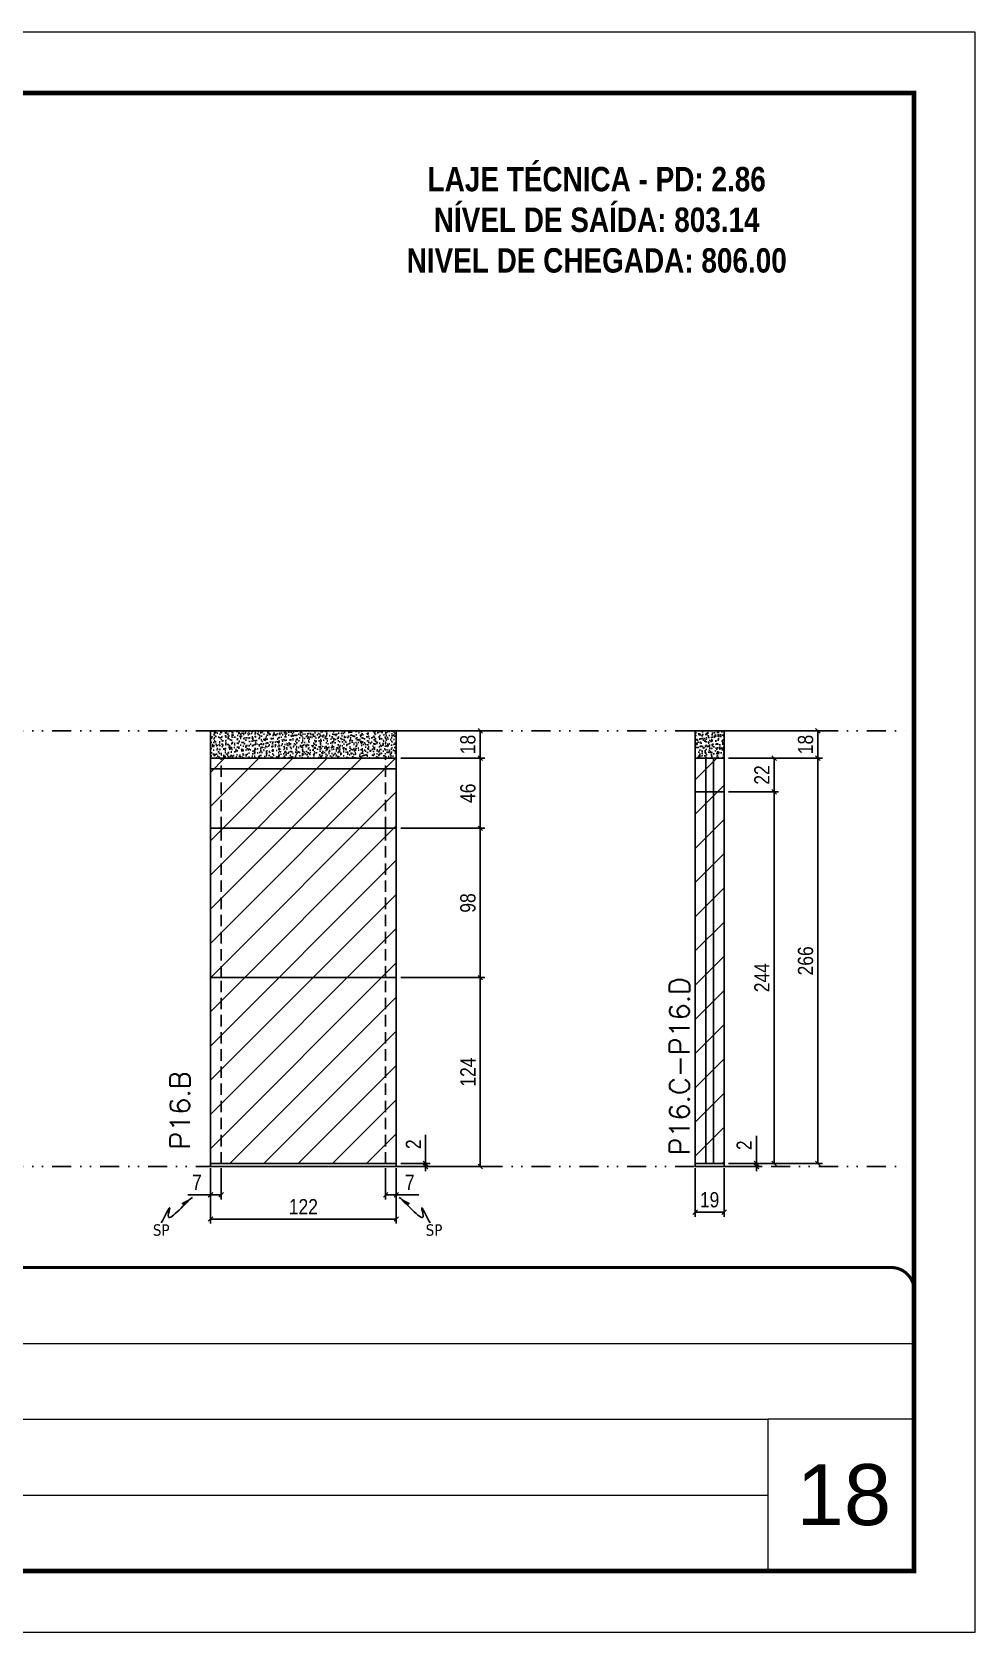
# Model space of a CAD drawing. Extents: x 808 to 7089, y -98 to 17032.
# Drawn here: x 3273 to 3892, y 11388 to 12438 of the extents above; entities that cross this region are included whole.
import ezdxf

# ---------------------------------------------------------------- set-up
doc = ezdxf.new("R2010")
doc.units = 0
for name, pattern in [('CONTINUO', [0]), ('DASHED', [0.75, 0.5, -0.25]), ('DIVIDE2', [0.625, 0.25, -0.125, 0, -0.125, 0, -0.125]), ('HIDDEN', [0.375, 0.25, -0.125])]:
    doc.linetypes.add(name, pattern=pattern)
for name, color, linetype, lineweight in [('CARIMBO', 255, 'Continuous', 9), ('Folhas', 255, 'Continuous', 9), ('REAPROVEITAMENTO', 251, 'Continuous', 9), ('SARRAFO DE PRESSAO', 251, 'DASHED', 9), ('Texto Seção', 7, 'Continuous', 15)]:
    doc.layers.add(name, color=color, linetype=linetype, lineweight=lineweight)
for name, color, linetype in [('COTA', 241, 'Continuous'), ('NOMENCLATURA', 7, 'Continuous'), ('Nível', 160, 'Continuous'), ('Painéis', 200, 'Continuous'), ('SARR_2.2x7', 40, 'Continuous'), ('Sarrafo de Pressão', 42, 'HIDDEN'), ('texto', 7, 'Continuous')]:
    doc.layers.add(name, color=color, linetype=linetype)
doc.styles.add('ARIAL', font='arial.ttf')
doc.styles.add('COTA TECNICA', font='techl___.ttf', dxfattribs={"height": 10})
doc.styles.add('COTA TECNICA-50', font='techl___.ttf', dxfattribs={"height": 10})
doc.styles.add('REGUA-120', font='ROMANS.shx', dxfattribs={"height": 15})
doc.styles.add('ROMANC', font='techb___.ttf', dxfattribs={"height": 2.5})
doc.styles.get("Standard").update_dxf_attribs({"font": 'arial.ttf'})
doc.dimstyles.new('COTA PAINEL-50', dxfattribs={"dimtxt": 10, "dimasz": 3, "dimexe": 3, "dimexo": 3, "dimgap": 3, "dimtad": 1, "dimdec": 1, "dimzin": 12, "dimdsep": 46, "dimtxsty": 'COTA TECNICA-50', "dimblk1": 'OBLIQUE', "dimblk2": 'OBLIQUE', "dimsah": 1, "dimcen": 0.9, "dimclrd": 4, "dimclre": 4, "dimclrt": 240, "dimadec": 1, "dimazin": 3, "dimtfac": 1, "dimtdec": 1, "dimtmove": 0, "dimatfit": 3, "dimfxl": 1, "dimtolj": 1, "dimtzin": 12, "dimarcsym": 0})
doc.dimstyles.new('PAINEL', dxfattribs={"dimtxt": 10, "dimasz": 3, "dimexe": 3, "dimexo": 3, "dimgap": 3, "dimtad": 1, "dimdec": 1, "dimzin": 12, "dimdsep": 46, "dimtxsty": 'COTA TECNICA', "dimblk1": 'OBLIQUE', "dimblk2": 'OBLIQUE', "dimsah": 1, "dimcen": 0.9, "dimclrd": 4, "dimclre": 4, "dimclrt": 240, "dimadec": 1, "dimazin": 3, "dimtfac": 1, "dimtdec": 1, "dimtmove": 0, "dimatfit": 3, "dimfxl": 1, "dimtolj": 1, "dimtzin": 12, "dimarcsym": 0})
doc.dimstyles.get("Standard").update_dxf_attribs({"dimtxt": 0.18, "dimasz": 0.18, "dimexe": 0.18, "dimexo": 0.0625, "dimgap": 0.09, "dimtad": 0, "dimtih": 1, "dimtoh": 1, "dimdec": 4, "dimzin": 0, "dimdsep": 46, "dimtxsty": 'Standard', "dimcen": 0.09, "dimadec": 0, "dimazin": 0, "dimtfac": 1, "dimtdec": 4, "dimtofl": 0, "dimtmove": 0, "dimatfit": 3, "dimfxl": 1, "dimtolj": 1, "dimtzin": 0, "dimarcsym": 0})

# ---------------------------------------------------------------- blocks, each defined once
blk = doc.blocks.new('9999999999')
at = {"color": 30, "linetype": 'CONTINUO'}
for p, q in [((98564.6, 34379.6), (99584, 34379.6)), ((98564.6, 34329.8), (99488, 34329.8)), ((99584, 34329.8), (99488, 34329.8)), ((99488, 34329.8), (99488, 34230.2)), ((98564.6, 34280), (99488, 34280))]:
    blk.add_line(p, q, dxfattribs=at)
at = {"color": 30, "linetype": 'CONTINUO', "const_width": 2}
blk.add_lwpolyline([(99584, 34230.2), (99584, 34414.4, 0.414214), (99569, 34429.4), (98229, 34429.4, 0.414214), (98214, 34414.4), (98214, 34245.2, 0.414214), (98229, 34230.2), (99584, 34230.2)], format="xyb", dxfattribs=at)
at = {"layer": 'Folhas'}
blk.add_lwpolyline([(98139, 34190.2), (99624, 34190.2), (99624, 35240.2), (98139, 35240.2)], close=True, dxfattribs=at)
at = {"layer": 'Folhas', "color": 30, "const_width": 3}
blk.add_lwpolyline([(98214, 34230.2), (99584, 34230.2), (99584, 35200.2), (98214, 35200.2)], close=True, dxfattribs=at)
blk = doc.blocks.new('_Oblique')
at = {"color": 0, "linetype": 'ByBlock', "lineweight": -2}
blk.add_line((-0.5, -0.5), (0.5, 0.5), dxfattribs=at)
blk = doc.blocks.new('*D531')
at = {"layer": 'COTA', "color": 4, "lineweight": -2, "transparency": 16777216}
for p, q in [((3389.9, 11692.6), (3389.9, 11656.2)), ((3511.9, 11692.6), (3511.9, 11656.2)), ((3389.9, 11659.2), (3511.9, 11659.2))]:
    blk.add_line(p, q, dxfattribs=at)
at = {"layer": 'Defpoints', "color": 0, "transparency": 16777216}
for p in [(3389.9, 11695.6), (3511.9, 11695.6), (3511.9, 11659.2)]:
    blk.add_point(p, dxfattribs=at)
at = {"layer": 'COTA', "color": 4, "lineweight": -2, "transparency": 16777216, "xscale": 3, "yscale": 3, "zscale": 3, "rotation": 180}
blk.add_blockref('_Oblique', (3389.9, 11659.2), dxfattribs=at)
at = {"layer": 'COTA', "color": 4, "lineweight": -2, "transparency": 16777216, "xscale": 3, "yscale": 3, "zscale": 3}
blk.add_blockref('_Oblique', (3511.9, 11659.2), dxfattribs=at)
at = {"layer": 'COTA', "color": 240, "transparency": 16777216, "insert": (3450.9, 11667.3), "char_height": 10, "attachment_point": 5, "style": 'COTA TECNICA'}
blk.add_mtext('\\A1;122', dxfattribs=at)
blk = doc.blocks.new('*D532')
at = {"layer": 'COTA', "color": 4, "lineweight": -2, "transparency": 16777216}
for p, q in [((3389.9, 11690.6), (3389.9, 11672.1)), ((3396.9, 11692.6), (3396.9, 11672.1)), ((3389.9, 11675.1), (3375.1, 11675.1)), ((3396.9, 11675.1), (3389.9, 11675.1))]:
    blk.add_line(p, q, dxfattribs=at)
at = {"layer": 'Defpoints', "color": 0, "transparency": 16777216}
for p in [(3389.9, 11693.6), (3396.9, 11695.6), (3389.9, 11675.1)]:
    blk.add_point(p, dxfattribs=at)
at = {"layer": 'COTA', "color": 4, "lineweight": -2, "transparency": 16777216, "xscale": 3, "yscale": 3, "zscale": 3, "rotation": 180}
blk.add_blockref('_Oblique', (3389.9, 11675.1), dxfattribs=at)
at = {"layer": 'COTA', "color": 4, "lineweight": -2, "transparency": 16777216, "xscale": 3, "yscale": 3, "zscale": 3}
blk.add_blockref('_Oblique', (3396.9, 11675.1), dxfattribs=at)
at = {"layer": 'COTA', "color": 240, "transparency": 16777216, "insert": (3381, 11683.2), "char_height": 10, "attachment_point": 5, "style": 'COTA TECNICA-50'}
blk.add_mtext('\\A1;7', dxfattribs=at)
blk = doc.blocks.new('*D533')
at = {"layer": 'COTA', "color": 4, "lineweight": -2, "transparency": 16777216}
for p, q in [((3504.9, 11692.6), (3504.9, 11672.1)), ((3511.9, 11690.6), (3511.9, 11672.1)), ((3504.9, 11675.1), (3511.9, 11675.1)), ((3511.9, 11675.1), (3526.6, 11675.1))]:
    blk.add_line(p, q, dxfattribs=at)
at = {"layer": 'Defpoints', "color": 0, "transparency": 16777216}
for p in [(3504.9, 11695.6), (3511.9, 11693.6), (3511.9, 11675.1)]:
    blk.add_point(p, dxfattribs=at)
at = {"layer": 'COTA', "color": 4, "lineweight": -2, "transparency": 16777216, "xscale": 3, "yscale": 3, "zscale": 3, "rotation": 180}
blk.add_blockref('_Oblique', (3504.9, 11675.1), dxfattribs=at)
at = {"layer": 'COTA', "color": 4, "lineweight": -2, "transparency": 16777216, "xscale": 3, "yscale": 3, "zscale": 3}
blk.add_blockref('_Oblique', (3511.9, 11675.1), dxfattribs=at)
at = {"layer": 'COTA', "color": 240, "transparency": 16777216, "insert": (3520.7, 11683.2), "char_height": 10, "attachment_point": 5, "style": 'COTA TECNICA-50'}
blk.add_mtext('\\A1;7', dxfattribs=at)
blk = doc.blocks.new('*D534')
at = {"layer": 'COTA', "color": 4, "linetype": 'ByBlock', "lineweight": -2, "transparency": 16777216}
for p, q in [((3514.9, 11817.6), (3570, 11817.6)), ((3567, 11693.6), (3567, 11817.6)), ((3514.9, 11693.6), (3570, 11693.6))]:
    blk.add_line(p, q, dxfattribs=at)
at = {"layer": 'Defpoints', "color": 0, "linetype": 'ByBlock', "transparency": 16777216}
for p in [(3511.9, 11817.6), (3567, 11817.6), (3511.9, 11693.6)]:
    blk.add_point(p, dxfattribs=at)
at = {"layer": 'COTA', "color": 4, "linetype": 'ByBlock', "lineweight": -2, "transparency": 16777216, "xscale": 3, "yscale": 3, "zscale": 3}
for p, rotation in [((3567, 11817.6), 90), ((3567, 11693.6), 270)]:
    blk.add_blockref('_Oblique', p, dxfattribs=dict(at, rotation=rotation))
at = {"layer": 'COTA', "color": 240, "linetype": 'ByBlock', "transparency": 16777216, "insert": (3558.9, 11755.6), "char_height": 10, "attachment_point": 5, "rotation": 90, "style": 'COTA TECNICA'}
blk.add_mtext('\\A1;124', dxfattribs=at)
blk = doc.blocks.new('*D535')
at = {"layer": 'COTA', "color": 4, "lineweight": -2, "transparency": 16777216}
for p, q in [((3531.1, 11695.6), (3531.1, 11714.4)), ((3514.9, 11695.6), (3534.1, 11695.6)), ((3514.9, 11693.6), (3534.1, 11693.6)), ((3531.1, 11693.6), (3531.1, 11695.6)), ((3531.1, 11693.6), (3531.1, 11690.6))]:
    blk.add_line(p, q, dxfattribs=at)
at = {"layer": 'Defpoints', "color": 0, "transparency": 16777216}
for p in [(3511.9, 11695.6), (3511.9, 11693.6), (3531.1, 11693.6)]:
    blk.add_point(p, dxfattribs=at)
at = {"layer": 'COTA', "color": 4, "lineweight": -2, "transparency": 16777216, "xscale": 3, "yscale": 3, "zscale": 3}
for p, rotation in [((3531.1, 11695.6), 270), ((3531.1, 11693.6), 90)]:
    blk.add_blockref('_Oblique', p, dxfattribs=dict(at, rotation=rotation))
at = {"layer": 'COTA', "color": 240, "transparency": 16777216, "insert": (3523.1, 11708.3), "char_height": 10, "attachment_point": 5, "rotation": 90, "style": 'COTA TECNICA-50'}
blk.add_mtext('\\A1;2', dxfattribs=at)
blk = doc.blocks.new('*D536')
at = {"layer": 'COTA', "color": 4, "linetype": 'ByBlock', "lineweight": -2, "transparency": 16777216}
for p, q in [((3514.9, 11817.6), (3570, 11817.6)), ((3567, 11693.6), (3567, 11817.6)), ((3514.9, 11693.6), (3570, 11693.6))]:
    blk.add_line(p, q, dxfattribs=at)
at = {"layer": 'Defpoints', "color": 0, "linetype": 'ByBlock', "transparency": 16777216}
for p in [(3511.9, 11817.6), (3567, 11817.6), (3511.9, 11693.6)]:
    blk.add_point(p, dxfattribs=at)
at = {"layer": 'COTA', "color": 4, "linetype": 'ByBlock', "lineweight": -2, "transparency": 16777216, "xscale": 3, "yscale": 3, "zscale": 3}
for p, rotation in [((3567, 11817.6), 90), ((3567, 11693.6), 270)]:
    blk.add_blockref('_Oblique', p, dxfattribs=dict(at, rotation=rotation))
at = {"layer": 'COTA', "color": 240, "linetype": 'ByBlock', "transparency": 16777216, "insert": (3558.9, 11755.6), "char_height": 10, "attachment_point": 5, "rotation": 90, "style": 'COTA TECNICA'}
blk.add_mtext('\\A1;124', dxfattribs=at)
blk = doc.blocks.new('*D537')
at = {"layer": 'COTA', "color": 4, "lineweight": -2, "transparency": 16777216}
for p, q in [((3514.9, 11915.6), (3570, 11915.6)), ((3567, 11817.6), (3567, 11915.6)), ((3514.9, 11817.6), (3570, 11817.6))]:
    blk.add_line(p, q, dxfattribs=at)
at = {"layer": 'Defpoints', "color": 0, "transparency": 16777216}
for p in [(3511.9, 11915.6), (3567, 11915.6), (3511.9, 11817.6)]:
    blk.add_point(p, dxfattribs=at)
at = {"layer": 'COTA', "color": 4, "lineweight": -2, "transparency": 16777216, "xscale": 3, "yscale": 3, "zscale": 3}
for p, rotation in [((3567, 11915.6), 90), ((3567, 11817.6), 270)]:
    blk.add_blockref('_Oblique', p, dxfattribs=dict(at, rotation=rotation))
at = {"layer": 'COTA', "color": 240, "transparency": 16777216, "insert": (3558.9, 11866.6), "char_height": 10, "attachment_point": 5, "rotation": 90, "style": 'COTA TECNICA-50'}
blk.add_mtext('\\A1;98', dxfattribs=at)
blk = doc.blocks.new('*D538')
at = {"layer": 'COTA', "color": 4, "lineweight": -2, "transparency": 16777216}
for p, q in [((3708, 11692.6), (3708, 11660.7)), ((3727, 11692.6), (3727, 11660.7)), ((3708, 11663.7), (3727, 11663.7))]:
    blk.add_line(p, q, dxfattribs=at)
at = {"layer": 'Defpoints', "color": 0, "transparency": 16777216}
for p in [(3708, 11695.6), (3727, 11695.6), (3727, 11663.7)]:
    blk.add_point(p, dxfattribs=at)
at = {"layer": 'COTA', "color": 4, "lineweight": -2, "transparency": 16777216, "xscale": 3, "yscale": 3, "zscale": 3, "rotation": 180}
blk.add_blockref('_Oblique', (3708, 11663.7), dxfattribs=at)
at = {"layer": 'COTA', "color": 4, "lineweight": -2, "transparency": 16777216, "xscale": 3, "yscale": 3, "zscale": 3}
blk.add_blockref('_Oblique', (3727, 11663.7), dxfattribs=at)
at = {"layer": 'COTA', "color": 240, "transparency": 16777216, "insert": (3717.5, 11671.8), "char_height": 10, "attachment_point": 5, "style": 'COTA TECNICA'}
blk.add_mtext('\\A1;19', dxfattribs=at)
blk = doc.blocks.new('*D539')
at = {"layer": 'COTA', "color": 4, "lineweight": -2, "transparency": 16777216}
for p, q in [((3748.2, 11695.6), (3748.2, 11713.7)), ((3730, 11695.6), (3751.2, 11695.6)), ((3730, 11693.6), (3751.2, 11693.6)), ((3748.2, 11693.6), (3748.2, 11695.6)), ((3748.2, 11693.6), (3748.2, 11690.6))]:
    blk.add_line(p, q, dxfattribs=at)
at = {"layer": 'Defpoints', "color": 0, "transparency": 16777216}
for p in [(3727, 11695.6), (3727, 11693.6), (3748.2, 11695.6)]:
    blk.add_point(p, dxfattribs=at)
at = {"layer": 'COTA', "color": 4, "lineweight": -2, "transparency": 16777216, "xscale": 3, "yscale": 3, "zscale": 3}
for p, rotation in [((3748.2, 11695.6), 270), ((3748.2, 11693.6), 90)]:
    blk.add_blockref('_Oblique', p, dxfattribs=dict(at, rotation=rotation))
at = {"layer": 'COTA', "color": 240, "transparency": 16777216, "insert": (3740.2, 11707.6), "char_height": 10, "attachment_point": 5, "rotation": 90, "style": 'COTA TECNICA-50'}
blk.add_mtext('\\A1;2', dxfattribs=at)
blk = doc.blocks.new('*D553')
at = {"layer": 'COTA', "color": 4, "linetype": 'ByBlock', "lineweight": -2, "transparency": 16777216}
for p, q in [((3730, 11979.6), (3791.6, 11979.6)), ((3788.6, 11979.6), (3788.6, 11961.6)), ((3730, 11961.6), (3791.6, 11961.6))]:
    blk.add_line(p, q, dxfattribs=at)
at = {"layer": 'Defpoints', "color": 0, "linetype": 'ByBlock', "transparency": 16777216}
for p in [(3727, 11979.6), (3727, 11961.6), (3788.6, 11961.6)]:
    blk.add_point(p, dxfattribs=at)
at = {"layer": 'COTA', "color": 4, "linetype": 'ByBlock', "lineweight": -2, "transparency": 16777216, "xscale": 3, "yscale": 3, "zscale": 3}
for p, rotation in [((3788.6, 11979.6), 90), ((3788.6, 11961.6), 270)]:
    blk.add_blockref('_Oblique', p, dxfattribs=dict(at, rotation=rotation))
at = {"layer": 'COTA', "color": 240, "linetype": 'ByBlock', "transparency": 16777216, "insert": (3780.5, 11970.6), "char_height": 10, "attachment_point": 5, "rotation": 90, "style": 'COTA TECNICA'}
blk.add_mtext('\\A1;18', dxfattribs=at)
blk = doc.blocks.new('*D554')
at = {"layer": 'COTA', "color": 4, "lineweight": -2, "transparency": 16777216}
for p, q in [((3730, 11939.6), (3762.8, 11939.6)), ((3759.8, 11695.6), (3759.8, 11939.6)), ((3730, 11695.6), (3762.8, 11695.6))]:
    blk.add_line(p, q, dxfattribs=at)
at = {"layer": 'Defpoints', "color": 0, "transparency": 16777216}
for p in [(3727, 11939.6), (3759.8, 11939.6), (3727, 11695.6)]:
    blk.add_point(p, dxfattribs=at)
at = {"layer": 'COTA', "color": 4, "lineweight": -2, "transparency": 16777216, "xscale": 3, "yscale": 3, "zscale": 3}
for p, rotation in [((3759.8, 11939.6), 90), ((3759.8, 11695.6), 270)]:
    blk.add_blockref('_Oblique', p, dxfattribs=dict(at, rotation=rotation))
at = {"layer": 'COTA', "color": 240, "transparency": 16777216, "insert": (3751.8, 11817.6), "char_height": 10, "attachment_point": 5, "rotation": 90, "style": 'COTA TECNICA-50'}
blk.add_mtext('\\A1;244', dxfattribs=at)
blk = doc.blocks.new('*D540')
at = {"layer": 'COTA', "color": 4, "lineweight": -2, "transparency": 16777216}
for p, q in [((3730, 11961.6), (3762.8, 11961.6)), ((3759.8, 11939.6), (3759.8, 11961.6)), ((3730, 11939.6), (3762.8, 11939.6))]:
    blk.add_line(p, q, dxfattribs=at)
at = {"layer": 'Defpoints', "color": 0, "transparency": 16777216}
for p in [(3727, 11961.6), (3759.8, 11961.6), (3727, 11939.6)]:
    blk.add_point(p, dxfattribs=at)
at = {"layer": 'COTA', "color": 4, "lineweight": -2, "transparency": 16777216, "xscale": 3, "yscale": 3, "zscale": 3}
for p, rotation in [((3759.8, 11961.6), 90), ((3759.8, 11939.6), 270)]:
    blk.add_blockref('_Oblique', p, dxfattribs=dict(at, rotation=rotation))
at = {"layer": 'COTA', "color": 240, "transparency": 16777216, "insert": (3751.8, 11950.6), "char_height": 10, "attachment_point": 5, "rotation": 90, "style": 'COTA TECNICA-50'}
blk.add_mtext('\\A1;22', dxfattribs=at)
blk = doc.blocks.new('*D541')
at = {"layer": 'COTA', "color": 4, "lineweight": -2, "transparency": 16777216}
for p, q in [((3480.9, 11979.6), (3570, 11979.6)), ((3567, 11961.6), (3567, 11979.6)), ((3514.9, 11961.6), (3570, 11961.6))]:
    blk.add_line(p, q, dxfattribs=at)
at = {"layer": 'Defpoints', "color": 0, "transparency": 16777216}
for p in [(3477.9, 11979.6), (3567, 11979.6), (3511.9, 11961.6)]:
    blk.add_point(p, dxfattribs=at)
at = {"layer": 'COTA', "color": 4, "lineweight": -2, "transparency": 16777216, "xscale": 3, "yscale": 3, "zscale": 3}
for p, rotation in [((3567, 11979.6), 90), ((3567, 11961.6), 270)]:
    blk.add_blockref('_Oblique', p, dxfattribs=dict(at, rotation=rotation))
at = {"layer": 'COTA', "color": 240, "transparency": 16777216, "insert": (3558.9, 11970.6), "char_height": 10, "attachment_point": 5, "rotation": 90, "style": 'COTA TECNICA-50'}
blk.add_mtext('\\A1;18', dxfattribs=at)
blk = doc.blocks.new('*D542')
at = {"layer": 'COTA', "color": 4, "lineweight": -2, "transparency": 16777216}
for p, q in [((3514.9, 11961.6), (3570, 11961.6)), ((3567, 11961.6), (3567, 11915.6)), ((3514.9, 11915.6), (3570, 11915.6))]:
    blk.add_line(p, q, dxfattribs=at)
at = {"layer": 'Defpoints', "color": 0, "transparency": 16777216}
for p in [(3511.9, 11961.6), (3511.9, 11915.6), (3567, 11915.6)]:
    blk.add_point(p, dxfattribs=at)
at = {"layer": 'COTA', "color": 4, "lineweight": -2, "transparency": 16777216, "xscale": 3, "yscale": 3, "zscale": 3}
for p, rotation in [((3567, 11961.6), 90), ((3567, 11915.6), 270)]:
    blk.add_blockref('_Oblique', p, dxfattribs=dict(at, rotation=rotation))
at = {"layer": 'COTA', "color": 240, "transparency": 16777216, "insert": (3558.9, 11938.6), "char_height": 10, "attachment_point": 5, "rotation": 90, "style": 'COTA TECNICA-50'}
blk.add_mtext('\\A1;46', dxfattribs=at)
blk = doc.blocks.new('*D555')
at = {"layer": 'COTA', "color": 4, "lineweight": -2, "transparency": 16777216}
for p, q in [((3730, 11961.6), (3791.6, 11961.6)), ((3788.6, 11961.6), (3788.6, 11695.6)), ((3730, 11695.6), (3791.6, 11695.6))]:
    blk.add_line(p, q, dxfattribs=at)
at = {"layer": 'Defpoints', "color": 0, "transparency": 16777216}
for p in [(3727, 11961.6), (3727, 11695.6), (3788.6, 11695.6)]:
    blk.add_point(p, dxfattribs=at)
at = {"layer": 'COTA', "color": 4, "lineweight": -2, "transparency": 16777216, "xscale": 3, "yscale": 3, "zscale": 3}
for p, rotation in [((3788.6, 11961.6), 90), ((3788.6, 11695.6), 270)]:
    blk.add_blockref('_Oblique', p, dxfattribs=dict(at, rotation=rotation))
at = {"layer": 'COTA', "color": 240, "transparency": 16777216, "insert": (3780.5, 11828.6), "char_height": 10, "attachment_point": 5, "rotation": 90, "style": 'COTA TECNICA'}
blk.add_mtext('\\A1;266', dxfattribs=at)

msp = doc.modelspace()

# ---------------------------------------------------------------- hatches: boundary and pattern name
at = {"layer": 'COTA', "linetype": 'ByBlock'}
h = msp.add_hatch(dxfattribs=at)
h.set_pattern_fill('AR-CONC', color=256, scale=0.03)
h.set_pattern_definition([(50, (-5025.216, 7867.598), (5.46554, -0.4781726), [0.5715, -6.2865]), (355, (-5025.216, 7867.598), (-1.0573026, 5.7317054), [0.4572, -5.0292175]), (100.451445, (-5024.7604, 7867.5584), (4.4082374, 5.2535326), [0.4857003, -5.3427073]), (46.1842, (-5025.216, 7869.122), (8.132371, -1.26127), [0.85725, -9.42975]), (96.63556, (-5024.538, 7869.017), (7.122124, 7.422784), [0.728551, -8.014068]), (351.18415, (-5025.216, 7869.122), (7.122124, 7.422784), [0.685799, -7.543792]), (21, (-5024.454, 7868.741), (4.5484317, -3.067956), [0.5715, -6.2865]), (326, (-5024.454, 7868.741), (1.854061, 5.525639), [0.4572, -5.0292]), (71.451445, (-5024.075, 7868.4855), (6.4024926, 2.457683), [0.4857003, -5.342698]), (37.5, (-5025.2159, 7867.5982), (0.0926581, 2.53665117), [0, -4.96824, 0, -5.1054, 0, -5.04825]), (7.5, (-5025.216, 7867.5982), (2.0045899, 3.00541724), [0, -2.91084, 0, -4.85394, 0, -1.92405]), (327.5, (-5026.9152, 7867.5982), (4.06771786, -0.1718623), [0, -1.905, 0, -5.9436, 0, -7.8867]), (317.5, (-5027.677, 7867.5982), (4.4438754, 0.7627947), [0, -2.4765, 0, -3.94716, 0, -5.6007])])
h.paths.add_polyline_path([(3389.87, 11961.59), (3511.87, 11961.59), (3511.87, 11979.59), (3389.87, 11979.59)])
h = msp.add_hatch(dxfattribs=at)
h.set_pattern_fill('AR-CONC', color=256, scale=0.03)
h.set_pattern_definition([(50, (-5374.15, 7877.598), (5.46554, -0.4781726), [0.5715, -6.2865]), (355, (-5374.15, 7877.598), (-1.0573026, 5.7317054), [0.4572, -5.0292175]), (100.451445, (-5373.6946, 7877.5584), (4.4082374, 5.2535326), [0.4857003, -5.3427073]), (46.1842, (-5374.15, 7879.122), (8.132371, -1.26127), [0.85725, -9.42975]), (96.63556, (-5373.472, 7879.017), (7.122124, 7.422784), [0.728551, -8.014068]), (351.18415, (-5374.15, 7879.122), (7.122124, 7.422784), [0.685799, -7.543792]), (21, (-5373.388, 7878.741), (4.5484317, -3.067956), [0.5715, -6.2865]), (326, (-5373.388, 7878.741), (1.854061, 5.525639), [0.4572, -5.0292]), (71.451445, (-5373.009, 7878.4855), (6.4024926, 2.457683), [0.4857003, -5.342698]), (37.5, (-5374.15, 7877.5982), (0.0926581, 2.53665117), [0, -4.96824, 0, -5.1054, 0, -5.04825]), (7.5, (-5374.15, 7877.5982), (2.0045899, 3.00541724), [0, -2.91084, 0, -4.85394, 0, -1.92405]), (327.5, (-5375.8493, 7877.5982), (4.06771786, -0.1718623), [0, -1.905, 0, -5.9436, 0, -7.8867]), (317.5, (-5376.6113, 7877.5982), (4.4438754, 0.7627947), [0, -2.4765, 0, -3.94716, 0, -5.6007])])
h.paths.add_polyline_path([(3726.97, 11979.59), (3707.97, 11979.59), (3707.97, 11961.57), (3726.97, 11961.57)])
at = {"layer": 'REAPROVEITAMENTO', "linetype": 'ByBlock'}
h = msp.add_hatch(dxfattribs=at)
h.set_pattern_fill('ANSI31', color=256, scale=5, style=2)
h.set_pattern_definition([(45, (-196.303, 2641.187), (-11.22532, 11.22532), [])])
h.paths.add_polyline_path([(3511.87, 11695.59), (3511.87, 11961.59), (3389.87, 11961.59), (3389.87, 11695.59)])
at = {"layer": 'REAPROVEITAMENTO'}
h = msp.add_hatch(dxfattribs=at)
h.set_pattern_fill('ANSI31', color=256, scale=5)
h.paths.add_polyline_path([(3726.97, 11961.57), (3707.97, 11961.57), (3707.97, 11939.59), (3726.97, 11939.59)])
h = msp.add_hatch(dxfattribs=at)
h.set_pattern_fill('ANSI31', color=256, scale=5)
h.paths.add_polyline_path([(3726.97, 11939.59), (3707.97, 11939.59), (3707.97, 11695.59), (3726.97, 11695.59)])

# ---------------------------------------------------------------- linework, layer by layer
at = {"layer": 'COTA', "linetype": 'ByBlock'}
for p, q in [((3389.87, 11979.59), (3389.87, 11979.59)), ((3389.87, 11961.59), (3389.87, 11979.59)), ((3389.87, 11979.59), (3511.87, 11979.59)), ((3511.87, 11961.59), (3511.87, 11979.59))]:
    msp.add_line(p, q, dxfattribs=at)
msp.add_lwpolyline([(3707.97, 11961.57), (3726.97, 11961.57), (3726.97, 11979.59), (3707.97, 11979.59)], close=True, dxfattribs=at)
at = {"layer": 'Nível', "color": 4, "linetype": 'DIVIDE2', "ltscale": 50}
for p, q in [((2908.66, 11979.59), (3851.67, 11979.59)), ((2908.66, 11693.59), (3851.67, 11693.59))]:
    msp.add_line(p, q, dxfattribs=at)
at = {"layer": 'Painéis'}
for p, q in [((3477.87, 11961.59), (3389.87, 11961.59)), ((3707.97, 11961.57), (3707.97, 11695.59)), ((3707.97, 11961.57), (3726.97, 11961.57)), ((3726.97, 11961.57), (3707.97, 11961.57)), ((3726.97, 11961.57), (3726.97, 11695.59)), ((3707.97, 11939.59), (3726.97, 11939.59)), ((3511.87, 11915.59), (3389.87, 11915.59)), ((3707.97, 11695.59), (3726.97, 11695.59)), ((3707.97, 11695.59), (3726.97, 11695.59)), ((3707.97, 11693.59), (3707.97, 11695.59)), ((3726.97, 11693.59), (3707.97, 11693.59)), ((3726.97, 11695.59), (3726.97, 11693.59))]:
    msp.add_line(p, q, dxfattribs=at)
msp.add_lwpolyline([(3511.87, 11915.59), (3511.87, 11961.59), (3389.87, 11961.59), (3389.87, 11915.59)], dxfattribs=at)
for points in [[(3511.87, 11915.59), (3389.87, 11915.59), (3389.87, 11817.59), (3511.87, 11817.59)], [(3511.87, 11817.59), (3389.87, 11817.59), (3389.87, 11695.59), (3511.87, 11695.59)], [(3511.87, 11693.59), (3389.87, 11693.59), (3389.87, 11695.59), (3511.87, 11695.59)]]:
    msp.add_lwpolyline(points, close=True, dxfattribs=at)
at = {"layer": 'SARR_2.2x7'}
for p, q in [((3714.97, 11939.59), (3714.97, 11961.57)), ((3719.97, 11939.59), (3719.97, 11961.57)), ((3389.87, 11954.59), (3511.87, 11954.59)), ((3714.97, 11939.59), (3714.97, 11695.59)), ((3719.97, 11939.59), (3719.97, 11695.59))]:
    msp.add_line(p, q, dxfattribs=at)
at = {"layer": 'Sarrafo de Pressão', "ltscale": 30}
for p, q in [((3396.87, 11915.59), (3396.87, 11961.59)), ((3504.87, 11915.59), (3504.87, 11961.59)), ((3396.87, 11817.59), (3396.87, 11915.59)), ((3504.87, 11817.59), (3504.87, 11915.59)), ((3396.87, 11695.59), (3396.87, 11817.59)), ((3504.87, 11695.59), (3504.87, 11817.59))]:
    msp.add_line(p, q, dxfattribs=at)

# ---------------------------------------------------------------- block references
at = {"layer": 'SARRAFO DE PRESSAO', "color": 6, "linetype": 'ByBlock'}
msp.add_blockref('9999999999', (-95732.31, -22802.03), dxfattribs=at)

# ---------------------------------------------------------------- texts
at = {"layer": 'CARIMBO', "style": 'ARIAL'}
msp.add_text('18', height=40, dxfattribs=at).set_placement((3774.53, 11458.32))
at = {"layer": 'NOMENCLATURA', "color": 2, "insert": (3643.41, 12376.32), "char_height": 16, "attachment_point": 2, "style": 'ROMANC'}
msp.add_mtext_dynamic_manual_height_columns('\\PLAJE TÉCNICA - PD: 2.86\\PNÍVEL DE SAÍDA: 803.14\\PNIVEL DE CHEGADA: 806.00', width=328.3607, gutter_width=1, heights=[0], dxfattribs=at)
at = {"layer": 'texto', "color": 0, "char_height": 7.5, "attachment_point": 5}
for insert in [(3357.62, 11651.91), (3536.65, 11651.91)]:
    msp.add_mtext('{\\fTahoma|b0|i0|c0|p34;\\C4;SP}', dxfattribs=dict(at, insert=insert))
at = {"layer": 'Texto Seção', "char_height": 13, "width": 285.3299, "attachment_point": 7, "rotation": 90, "style": 'REGUA-120'}
for s, insert in [('P16.C-P16.D', (3704.26, 11701)), ('P16.B', (3376.4, 11704.84))]:
    msp.add_mtext(s, dxfattribs=dict(at, insert=insert))

# ---------------------------------------------------------------- dimensions: what is measured, and where the dimension line sits
at = {"layer": 'COTA'}
for base, p1, p2, angle, dimstyle, picture, middle in [((3566.95, 11979.59), (3511.87, 11961.59), (3477.87, 11979.59), 90, 'COTA PAINEL-50', '*D541', (3558.86, 11970.59)), ((3566.95, 11915.59), (3511.87, 11961.59), (3511.87, 11915.59), 90, 'COTA PAINEL-50', '*D542', (3558.85, 11938.59)), ((3759.83, 11961.57), (3726.97, 11939.59), (3726.97, 11961.57), 90, 'COTA PAINEL-50', '*D540', (3751.83, 11950.58)), ((3788.58, 11695.59), (3726.97, 11961.57), (3726.97, 11695.59), 90, 'PAINEL', '*D555', (3780.48, 11828.58)), ((3759.83, 11939.59), (3726.97, 11695.59), (3726.97, 11939.59), 90, 'COTA PAINEL-50', '*D554', (3751.75, 11817.59)), ((3566.95, 11915.59), (3511.87, 11817.59), (3511.87, 11915.59), 90, 'COTA PAINEL-50', '*D537', (3558.85, 11866.59)), ((3389.87, 11675.08), (3396.87, 11695.59), (3389.87, 11693.59), 180, 'COTA PAINEL-50', '*D532', (3381.01, 11683.15))]:
    dim = msp.add_linear_dim(base=base, p1=p1, p2=p2, angle=angle, dimstyle=dimstyle, dxfattribs=at)
    dim.commit()
    dim.dimension.update_dxf_attribs({"geometry": picture, "text_midpoint": middle})
at = {"layer": 'COTA', "linetype": 'ByBlock'}
dim = msp.add_linear_dim(base=(3788.58, 11961.57), p1=(3726.97, 11979.59), p2=(3726.97, 11961.57), angle=90, dimstyle='PAINEL', dxfattribs=at)
dim.commit()
dim.dimension.update_dxf_attribs({"geometry": '*D553', "text_midpoint": (3780.49, 11970.58)})
for picture in ['*D534', '*D536']:
    dim = msp.add_aligned_dim(p1=(3511.87, 11693.59), p2=(3511.87, 11817.59), distance=-55.08, dimstyle='PAINEL', dxfattribs=at)
    dim.commit()
    dim.dimension.update_dxf_attribs({"geometry": picture, "text_midpoint": (3558.88, 11755.59)})
at = {"layer": 'COTA'}
for base, p1, p2, picture, middle in [((3531.13, 11693.59), (3511.87, 11695.59), (3511.87, 11693.59), '*D535', (3531.13, 11708.34)), ((3748.17, 11695.59), (3726.97, 11693.59), (3726.97, 11695.59), '*D539', (3748.17, 11707.65))]:
    dim = msp.add_linear_dim(base=base, p1=p1, p2=p2, angle=90, dimstyle='COTA PAINEL-50', dxfattribs=at)
    dim.commit()
    dim.dimension.update_dxf_attribs({"geometry": picture, "text_midpoint": middle, "dimtype": 160})
for base, p1, p2, picture, middle in [((3511.87, 11659.23), (3389.87, 11695.59), (3511.87, 11695.59), '*D531', (3450.87, 11667.29)), ((3726.97, 11663.7), (3707.97, 11695.59), (3726.97, 11695.59), '*D538', (3717.47, 11671.78))]:
    dim = msp.add_linear_dim(base=base, p1=p1, p2=p2, dimstyle='PAINEL', override={"dimarcsym": 2}, dxfattribs=at)
    dim.commit()
    dim.dimension.update_dxf_attribs({"geometry": picture, "text_midpoint": middle})
dim = msp.add_linear_dim(base=(3511.87, 11675.08), p1=(3504.87, 11695.59), p2=(3511.87, 11693.59), dimstyle='COTA PAINEL-50', dxfattribs=at)
dim.commit()
dim.dimension.update_dxf_attribs({"geometry": '*D533', "text_midpoint": (3520.74, 11683.15)})

# ---------------------------------------------------------------- leaders
at = {"layer": 'COTA', "path_type": 1}
for points in [[(3378.04, 11673.41), (3362.26, 11661.57), (3363.18, 11666.38), (3357.63, 11656.6)], [(3513.7, 11673.41), (3529.49, 11661.57), (3528.56, 11666.38), (3534.11, 11656.6)]]:
    msp.add_leader(points, dimstyle='Standard', override={"dimasz": 8}, dxfattribs=at)

doc.saveas('drawing.dxf')
